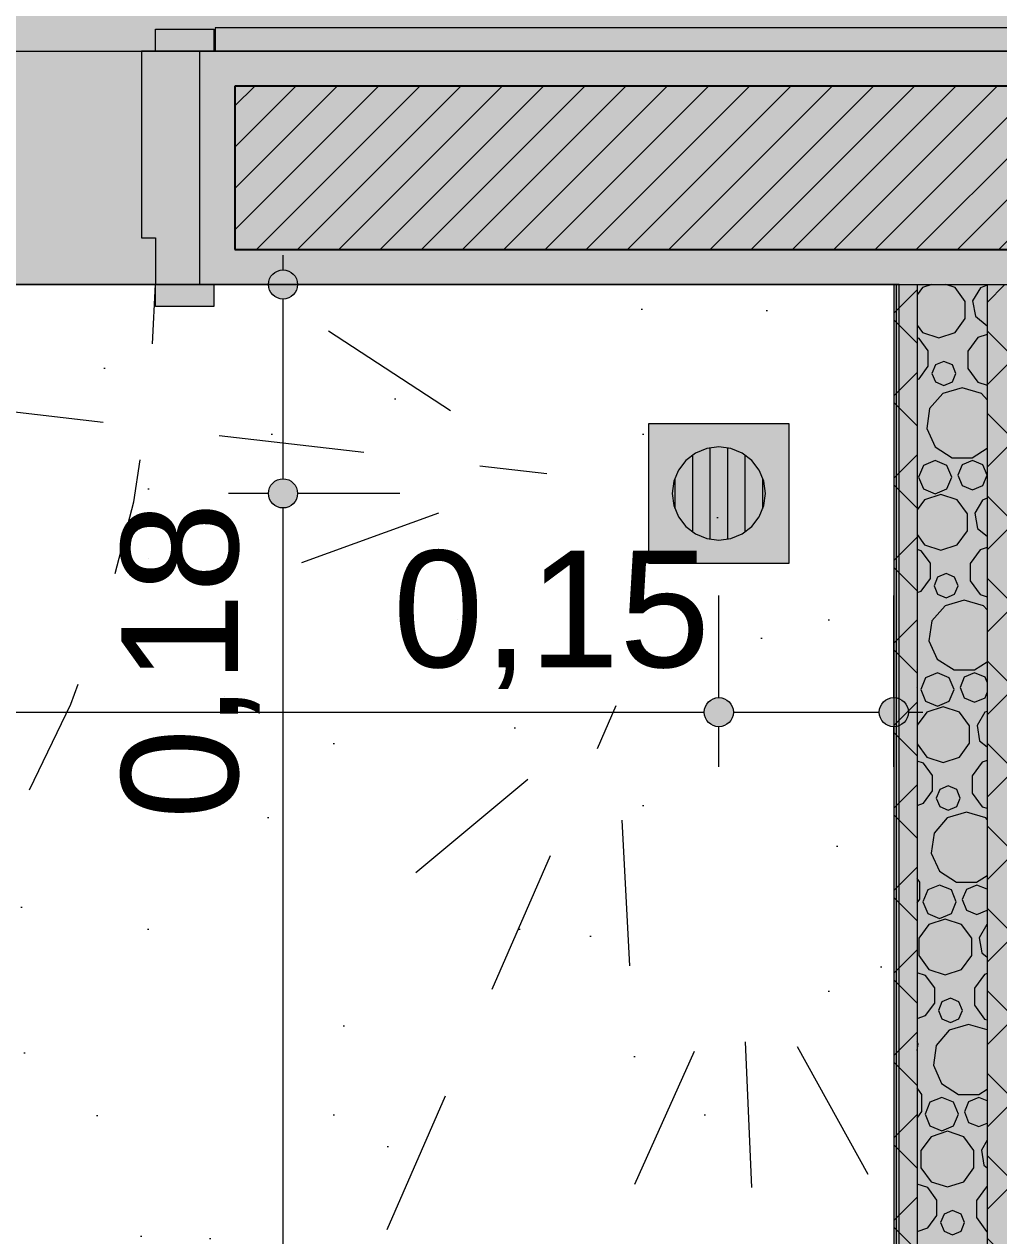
# Model space of a CAD drawing. Header units: metres. Extents: x -77 to -41.1, y -68 to -27.7.
# Drawn here: x -59.609 to -58.774, y -39.219 to -38.181 of the extents above; entities that cross this region are included whole.
import ezdxf
from ezdxf.enums import TextEntityAlignment as Align

# ---------------------------------------------------------------- set-up
doc = ezdxf.new("R2010")
doc.units = ezdxf.units.M
doc.header["$MEASUREMENT"] = 0
doc.linetypes.add('Dashed', pattern=[0.07, 0.045, -0.025])
doc.linetypes.add('HIDDEN2', pattern=[0.1875, 0.125, -0.0625])
for name, color, linetype in [('COTAS PISOS', 7, 'Continuous'), ('PAREDE CONSTRUIR', 7, 'Continuous'), ('Portas Archicad', 7, 'Continuous')]:
    doc.layers.add(name, color=color, linetype=linetype)
for name, color, linetype, lineweight, true_color in [('COTAS PISOS_Caneta_No__25', 7, 'Continuous', 13, 0x982312), ('LAJES.EST_Caneta_No__18', 7, 'Continuous', 0, 0xdfdfdf), ('LAJES.EST_Caneta_No__254', 7, 'Continuous', 0, 0xd1c9ad), ('PISO_Caneta_No__97', 7, 'Continuous', 5, 0x6b6b6b), ('Portas Archicad_Caneta_No__9', 7, 'Continuous', 5, 0x020202), ('Portas Archicad_Caneta_No__97', 7, 'Continuous', 5, 0x6b6b6b), ('RALO_Caneta_No__19', 7, 'Continuous', 0, 0xe9e9e9), ('ZONA_Caneta_No__56', 7, 'Continuous', 0, 0xffe495)]:
    doc.layers.add(name, color=color, linetype=linetype, lineweight=lineweight, true_color=true_color)
for name, color, linetype, lineweight in [('LAJES.EST_Caneta_No__96', 252, 'Continuous', 0), ('NOTAS PISOS_Caneta_No__98', 7, 'Continuous', 0), ('PAREDE CONSTRUIR_Caneta_No__241', 7, 'Continuous', 13), ('PAREDE CONSTRUIR_Caneta_No__3', 7, 'Continuous', 25), ('PAREDE CONSTRUIR_Caneta_No__83', 84, 'Continuous', 0), ('PAREDE CONSTRUIR_Caneta_No__96', 252, 'Continuous', 0), ('PISO - Rodapé_Caneta_No__11', 7, 'Continuous', 5), ('PISO_Caneta_No__241', 7, 'Continuous', 13), ('Portas Archicad_Caneta_No__241', 7, 'Continuous', 13), ('RALO_Caneta_No__96', 252, 'Continuous', 0)]:
    doc.layers.add(name, color=color, linetype=linetype, lineweight=lineweight)
doc.styles.add('GENERATED_STYLE_1', font='arial.ttf')
doc.dimstyles.new('GENERATED_STYLE__1', dxfattribs={"dimtxt": 0.1, "dimasz": 0.0475, "dimexe": 0.18, "dimexo": 0.1, "dimgap": 0, "dimtad": 1, "dimtih": 1, "dimtoh": 1, "dimzin": 0, "dimdsep": 46, "dimtxsty": 'GENERATED_STYLE_1', "dimblk": 'ARROWHEAD_11', "dimblk1": 'ARROWHEAD_11', "dimblk2": 'ARROWHEAD_11', "dimcen": 0.09, "dimclrd": 256, "dimclre": 256, "dimclrt": 256, "dimadec": 0, "dimazin": 0, "dimtfac": 1, "dimtdec": 4, "dimtmove": 0, "dimatfit": 3, "dimfxl": 0, "dimtolj": 1, "dimtzin": 0, "dimarcsym": 0})
doc.dimstyles.new('GENERATED_STYLE__2', dxfattribs={"dimtxt": 0.1, "dimasz": 0.0475, "dimexe": 0.18, "dimexo": 0.1, "dimgap": 0, "dimtad": 1, "dimzin": 0, "dimdsep": 46, "dimtxsty": 'GENERATED_STYLE_1', "dimblk": 'ARROWHEAD_11', "dimblk1": 'ARROWHEAD_11', "dimblk2": 'ARROWHEAD_11', "dimcen": 0.09, "dimclrd": 256, "dimclre": 256, "dimclrt": 256, "dimadec": 0, "dimazin": 0, "dimtfac": 1, "dimtdec": 4, "dimtmove": 0, "dimatfit": 3, "dimfxl": 0, "dimtolj": 1, "dimtzin": 0, "dimarcsym": 0})
pattern_1 = [(45, (0, 0.5), (-0.159099, 0.159099), [0, -0.15, 0, -0.225]), (110, (0.5, 0.5), (0.21143084, 0.07695453), [0, -0.11, 0, -0.19])]
pattern_2 = [(45, (0, 0), (-0.03535534, 0.03535534), []), (135, (0, 0), (0.03535534, 0.03535534), [])]
pattern_3 = [(45, (0, 0), (-0.0176776695, 0.0176776695), [])]

# ---------------------------------------------------------------- blocks, each defined once
blk = doc.blocks.new('*X54')
at = {"layer": 'PAREDE CONSTRUIR_Caneta_No__96', "color": 252, "linetype": 'Continuous', "lineweight": 0}
for p, q in [((-58.8392, -38.4063), (-58.8437, -38.4125)), ((-58.8312, -38.4037), (-58.8392, -38.4063)), ((-58.8112, -38.4063), (-58.8191, -38.4037)), ((-58.8025, -38.4182), (-58.8112, -38.4063)), ((-58.7895, -38.4065), (-58.7961, -38.4178)), ((-58.7837, -38.4044), (-58.7895, -38.4065)), ((-58.8025, -38.4329), (-58.8025, -38.4182)), ((-58.7961, -38.4178), (-58.7938, -38.4308)), ((-58.8437, -38.4387), (-58.8392, -38.4449)), ((-58.8112, -38.4449), (-58.8025, -38.4329)), ((-58.7938, -38.4308), (-58.7837, -38.4392)), ((-58.7837, -38.4392), (-58.7837, -38.4392)), ((-58.8419, -38.4501), (-58.8437, -38.4495)), ((-58.8342, -38.4607), (-58.8419, -38.4501)), ((-58.8392, -38.4449), (-58.8252, -38.4494)), ((-58.8252, -38.4494), (-58.8112, -38.4449)), ((-58.7916, -38.4492), (-58.8002, -38.461)), ((-58.7837, -38.4467), (-58.7916, -38.4492)), ((-58.8342, -38.4738), (-58.8342, -38.4607)), ((-58.8002, -38.461), (-58.8002, -38.4757)), ((-58.8207, -38.4696), (-58.828, -38.4727)), ((-58.8134, -38.4727), (-58.8207, -38.4696)), ((-58.8419, -38.4845), (-58.8342, -38.4738)), ((-58.828, -38.4727), (-58.8311, -38.48)), ((-58.8311, -38.48), (-58.828, -38.4873)), ((-58.8104, -38.48), (-58.8134, -38.4727)), ((-58.8134, -38.4873), (-58.8104, -38.48)), ((-58.8002, -38.4757), (-58.7916, -38.4875)), ((-58.8437, -38.4851), (-58.8419, -38.4845)), ((-58.828, -38.4873), (-58.8207, -38.4903)), ((-58.8051, -38.4922), (-58.8217, -38.4971)), ((-58.8207, -38.4903), (-58.8134, -38.4873)), ((-58.7886, -38.4971), (-58.8051, -38.4922)), ((-58.7916, -38.4875), (-58.7837, -38.49)), ((-58.8217, -38.4971), (-58.833, -38.5101)), ((-58.7837, -38.5027), (-58.7886, -38.4971)), ((-58.833, -38.5101), (-58.8354, -38.5272)), ((-58.8354, -38.5272), (-58.8282, -38.5428)), ((-58.8282, -38.5428), (-58.8137, -38.5522)), ((-58.7965, -38.5522), (-58.7837, -38.544)), ((-58.8282, -38.5546), (-58.8383, -38.5588)), ((-58.8181, -38.5588), (-58.8282, -38.5546)), ((-58.8137, -38.5522), (-58.7965, -38.5522)), ((-58.7963, -38.5546), (-58.8051, -38.5583)), ((-58.7874, -38.5583), (-58.7963, -38.5546)), ((-58.8383, -38.5588), (-58.8425, -38.5689)), ((-58.8139, -38.5689), (-58.8181, -38.5588)), ((-58.8051, -38.5583), (-58.8088, -38.5671)), ((-58.7837, -38.5671), (-58.7874, -38.5583)), ((-58.8425, -38.5689), (-58.8383, -38.579)), ((-58.8181, -38.579), (-58.8139, -38.5689)), ((-58.8088, -38.5671), (-58.8051, -38.576)), ((-58.7874, -38.576), (-58.7837, -38.5671)), ((-58.8383, -38.579), (-58.8282, -38.5832)), ((-58.8233, -38.5837), (-58.8374, -38.5883)), ((-58.8282, -38.5832), (-58.8181, -38.579)), ((-58.8093, -38.5883), (-58.8233, -38.5837)), ((-58.8051, -38.576), (-58.7963, -38.5797)), ((-58.7963, -38.5797), (-58.7874, -38.576)), ((-58.8374, -38.5883), (-58.8437, -38.597)), ((-58.8006, -38.6002), (-58.8093, -38.5883)), ((-58.7876, -38.5885), (-58.7942, -38.5998)), ((-58.7837, -38.587), (-58.7876, -38.5885)), ((-58.8006, -38.6149), (-58.8006, -38.6002)), ((-58.7942, -38.5998), (-58.7919, -38.6128)), ((-58.8093, -38.6269), (-58.8006, -38.6149)), ((-58.7919, -38.6128), (-58.7837, -38.6196)), ((-58.8437, -38.6181), (-58.8374, -38.6269)), ((-58.8374, -38.6269), (-58.8233, -38.6314)), ((-58.8233, -38.6314), (-58.8093, -38.6269)), ((-58.8401, -38.6321), (-58.8437, -38.6309)), ((-58.8323, -38.6427), (-58.8401, -38.6321)), ((-58.7897, -38.6312), (-58.7983, -38.643)), ((-58.7837, -38.6293), (-58.7897, -38.6312)), ((-58.8323, -38.6558), (-58.8323, -38.6427)), ((-58.7983, -38.643), (-58.7983, -38.6577)), ((-58.8401, -38.6665), (-58.8323, -38.6558)), ((-58.8262, -38.6547), (-58.8292, -38.662)), ((-58.8189, -38.6516), (-58.8262, -38.6547)), ((-58.8116, -38.6547), (-58.8189, -38.6516)), ((-58.8085, -38.662), (-58.8116, -38.6547)), ((-58.7983, -38.6577), (-58.7897, -38.6695)), ((-58.8437, -38.6677), (-58.8401, -38.6665)), ((-58.8292, -38.662), (-58.8262, -38.6693)), ((-58.8116, -38.6693), (-58.8085, -38.662)), ((-58.8198, -38.6791), (-58.8311, -38.6921)), ((-58.8262, -38.6693), (-58.8189, -38.6723)), ((-58.8033, -38.6742), (-58.8198, -38.6791)), ((-58.8189, -38.6723), (-58.8116, -38.6693)), ((-58.7867, -38.6791), (-58.8033, -38.6742)), ((-58.7897, -38.6695), (-58.7837, -38.6714)), ((-58.7837, -38.6825), (-58.7867, -38.6791)), ((-58.8311, -38.6921), (-58.8336, -38.7092)), ((-58.8336, -38.7092), (-58.8264, -38.7248)), ((-58.8264, -38.7248), (-58.8119, -38.7342)), ((-58.7946, -38.7342), (-58.7837, -38.7271)), ((-58.8433, -38.734), (-58.8437, -38.7335)), ((-58.8433, -38.7487), (-58.8433, -38.734)), ((-58.8364, -38.7408), (-58.8406, -38.7509)), ((-58.8263, -38.7366), (-58.8364, -38.7408)), ((-58.8162, -38.7408), (-58.8263, -38.7366)), ((-58.812, -38.7509), (-58.8162, -38.7408)), ((-58.8119, -38.7342), (-58.7946, -38.7342)), ((-58.8033, -38.7403), (-58.8069, -38.7491)), ((-58.7944, -38.7366), (-58.8033, -38.7403)), ((-58.7855, -38.7403), (-58.7944, -38.7366)), ((-58.7837, -38.7447), (-58.7855, -38.7403)), ((-58.8437, -38.7492), (-58.8433, -38.7487)), ((-58.8406, -38.7509), (-58.8364, -38.761)), ((-58.8162, -38.761), (-58.812, -38.7509)), ((-58.8069, -38.7491), (-58.8033, -38.758)), ((-58.8364, -38.761), (-58.8263, -38.7652)), ((-58.8263, -38.7652), (-58.8162, -38.761)), ((-58.8033, -38.758), (-58.7944, -38.7617)), ((-58.7944, -38.7617), (-58.7855, -38.758)), ((-58.7855, -38.758), (-58.7837, -38.7536)), ((-58.8355, -38.7703), (-58.8437, -38.7816)), ((-58.8215, -38.7657), (-58.8355, -38.7703)), ((-58.8075, -38.7703), (-58.8215, -38.7657)), ((-58.7988, -38.7822), (-58.8075, -38.7703)), ((-58.7858, -38.7705), (-58.7923, -38.7818)), ((-58.7837, -38.7697), (-58.7858, -38.7705)), ((-58.7988, -38.7969), (-58.7988, -38.7822)), ((-58.7923, -38.7818), (-58.7901, -38.7948)), ((-58.8437, -38.7976), (-58.8355, -38.8089)), ((-58.8075, -38.8089), (-58.7988, -38.7969)), ((-58.7901, -38.7948), (-58.7837, -38.8001)), ((-58.8382, -38.814), (-58.8437, -38.8123)), ((-58.8305, -38.8247), (-58.8382, -38.814)), ((-58.8355, -38.8089), (-58.8215, -38.8134)), ((-58.8215, -38.8134), (-58.8075, -38.8089)), ((-58.7879, -38.8132), (-58.7965, -38.825)), ((-58.7837, -38.8119), (-58.7879, -38.8132)), ((-58.8305, -38.8378), (-58.8305, -38.8247)), ((-58.817, -38.8336), (-58.8243, -38.8367)), ((-58.8097, -38.8367), (-58.817, -38.8336)), ((-58.7965, -38.825), (-58.7965, -38.8397)), ((-58.8382, -38.8485), (-58.8305, -38.8378)), ((-58.8243, -38.8367), (-58.8274, -38.844)), ((-58.8274, -38.844), (-58.8243, -38.8513)), ((-58.8067, -38.844), (-58.8097, -38.8367)), ((-58.8097, -38.8513), (-58.8067, -38.844)), ((-58.7965, -38.8397), (-58.7879, -38.8515)), ((-58.8437, -38.8503), (-58.8382, -38.8485)), ((-58.8243, -38.8513), (-58.817, -38.8543)), ((-58.817, -38.8543), (-58.8097, -38.8513)), ((-58.7879, -38.8515), (-58.7837, -38.8528)), ((-58.818, -38.861), (-58.8292, -38.8741)), ((-58.8014, -38.8562), (-58.818, -38.861)), ((-58.7849, -38.861), (-58.8014, -38.8562)), ((-58.7837, -38.8624), (-58.7849, -38.861)), ((-58.8292, -38.8741), (-58.8317, -38.8912)), ((-58.8317, -38.8912), (-58.8245, -38.9068)), ((-58.8245, -38.9068), (-58.81, -38.9162)), ((-58.8415, -38.916), (-58.8437, -38.913)), ((-58.8415, -38.9307), (-58.8415, -38.916)), ((-58.81, -38.9162), (-58.7928, -38.9162)), ((-58.7928, -38.9162), (-58.7837, -38.9103)), ((-58.8346, -38.9228), (-58.8388, -38.9329)), ((-58.8245, -38.9186), (-58.8346, -38.9228)), ((-58.8143, -38.9228), (-58.8245, -38.9186)), ((-58.8102, -38.9329), (-58.8143, -38.9228)), ((-58.8014, -38.9223), (-58.8051, -38.9311)), ((-58.7925, -38.9186), (-58.8014, -38.9223)), ((-58.7837, -38.9222), (-58.7925, -38.9186)), ((-58.8437, -38.9337), (-58.8415, -38.9307)), ((-58.8388, -38.9329), (-58.8346, -38.943)), ((-58.8143, -38.943), (-58.8102, -38.9329)), ((-58.8051, -38.9311), (-58.8014, -38.94)), ((-58.8346, -38.943), (-58.8245, -38.9472)), ((-58.8196, -38.9477), (-58.8336, -38.9523)), ((-58.8245, -38.9472), (-58.8143, -38.943)), ((-58.8056, -38.9523), (-58.8196, -38.9477)), ((-58.8014, -38.94), (-58.7925, -38.9437)), ((-58.7925, -38.9437), (-58.7837, -38.94)), ((-58.8336, -38.9523), (-58.8423, -38.9642)), ((-58.7969, -38.9642), (-58.8056, -38.9523)), ((-58.7839, -38.9525), (-58.7905, -38.9638)), ((-58.7837, -38.9524), (-58.7839, -38.9525)), ((-58.8423, -38.9642), (-58.8423, -38.9789)), ((-58.7969, -38.9789), (-58.7969, -38.9642)), ((-58.7905, -38.9638), (-58.7882, -38.9767)), ((-58.8423, -38.9789), (-58.8336, -38.9909)), ((-58.8056, -38.9909), (-58.7969, -38.9789)), ((-58.7882, -38.9767), (-58.7837, -38.9805)), ((-58.8336, -38.9909), (-58.8196, -38.9954)), ((-58.8196, -38.9954), (-58.8056, -38.9909)), ((-58.8364, -38.996), (-58.8437, -38.9937)), ((-58.8286, -39.0067), (-58.8364, -38.996)), ((-58.786, -38.9952), (-58.7946, -39.007)), ((-58.7837, -38.9945), (-58.786, -38.9952)), ((-58.8286, -39.0198), (-58.8286, -39.0067)), ((-58.7946, -39.007), (-58.7946, -39.0216)), ((-58.8364, -39.0305), (-58.8286, -39.0198)), ((-58.8225, -39.0187), (-58.8255, -39.026)), ((-58.8152, -39.0156), (-58.8225, -39.0187)), ((-58.8079, -39.0187), (-58.8152, -39.0156)), ((-58.8048, -39.026), (-58.8079, -39.0187)), ((-58.7946, -39.0216), (-58.786, -39.0335)), ((-58.8437, -39.0329), (-58.8364, -39.0305)), ((-58.8255, -39.026), (-58.8225, -39.0333)), ((-58.8079, -39.0333), (-58.8048, -39.026)), ((-58.8225, -39.0333), (-58.8152, -39.0363)), ((-58.7996, -39.0382), (-58.8161, -39.043)), ((-58.8152, -39.0363), (-58.8079, -39.0333)), ((-58.7837, -39.0428), (-58.7996, -39.0382)), ((-58.786, -39.0335), (-58.7837, -39.0342)), ((-58.8427, -39.0548), (-58.8437, -39.0531)), ((-58.8161, -39.043), (-58.8274, -39.0561)), ((-58.8437, -39.0604), (-58.8427, -39.0548)), ((-58.8274, -39.0561), (-58.8298, -39.0731)), ((-58.8298, -39.0731), (-58.8227, -39.0888)), ((-58.8396, -39.098), (-58.8437, -39.0924)), ((-58.8227, -39.0888), (-58.8082, -39.0982)), ((-58.7909, -39.0982), (-58.7837, -39.0935)), ((-58.8396, -39.1126), (-58.8396, -39.098)), ((-58.8327, -39.1048), (-58.8369, -39.1149)), ((-58.8226, -39.1006), (-58.8327, -39.1048)), ((-58.8125, -39.1048), (-58.8226, -39.1006)), ((-58.8083, -39.1149), (-58.8125, -39.1048)), ((-58.8082, -39.0982), (-58.7909, -39.0982)), ((-58.7996, -39.1043), (-58.8032, -39.1131)), ((-58.7907, -39.1006), (-58.7996, -39.1043)), ((-58.7837, -39.1035), (-58.7907, -39.1006)), ((-58.8437, -39.1183), (-58.8396, -39.1126)), ((-58.8369, -39.1149), (-58.8327, -39.125)), ((-58.8125, -39.125), (-58.8083, -39.1149)), ((-58.8032, -39.1131), (-58.7996, -39.122)), ((-58.8327, -39.125), (-58.8226, -39.1292)), ((-58.8226, -39.1292), (-58.8125, -39.125)), ((-58.7996, -39.122), (-58.7907, -39.1257)), ((-58.7907, -39.1257), (-58.7837, -39.1228)), ((-58.8318, -39.1343), (-58.8405, -39.1462)), ((-58.8178, -39.1297), (-58.8318, -39.1343)), ((-58.8038, -39.1343), (-58.8178, -39.1297)), ((-58.7951, -39.1462), (-58.8038, -39.1343)), ((-58.8405, -39.1462), (-58.8405, -39.1609)), ((-58.7951, -39.1609), (-58.7951, -39.1462)), ((-58.7837, -39.1373), (-58.7886, -39.1458)), ((-58.7886, -39.1458), (-58.7864, -39.1587)), ((-58.8405, -39.1609), (-58.8318, -39.1729)), ((-58.8038, -39.1729), (-58.7951, -39.1609)), ((-58.7864, -39.1587), (-58.7837, -39.161)), ((-58.8345, -39.178), (-58.8437, -39.175)), ((-58.8318, -39.1729), (-58.8178, -39.1774)), ((-58.8178, -39.1774), (-58.8038, -39.1729)), ((-58.7842, -39.1772), (-58.7928, -39.189)), ((-58.7837, -39.1771), (-58.7842, -39.1772)), ((-58.8268, -39.1887), (-58.8345, -39.178)), ((-58.8268, -39.2018), (-58.8268, -39.1887)), ((-58.8133, -39.1976), (-58.8206, -39.2007)), ((-58.806, -39.2007), (-58.8133, -39.1976)), ((-58.7928, -39.189), (-58.7928, -39.2036)), ((-58.8345, -39.2125), (-58.8268, -39.2018)), ((-58.8206, -39.2007), (-58.8237, -39.208)), ((-58.8237, -39.208), (-58.8206, -39.2153)), ((-58.803, -39.208), (-58.806, -39.2007)), ((-58.806, -39.2153), (-58.803, -39.208)), ((-58.7928, -39.2036), (-58.7842, -39.2155)), ((-58.8437, -39.2155), (-58.8345, -39.2125)), ((-58.8206, -39.2153), (-58.8133, -39.2183)), ((-58.8133, -39.2183), (-58.806, -39.2153)), ((-58.7842, -39.2155), (-58.7837, -39.2156))]:
    blk.add_line(p, q, dxfattribs=at)
blk = doc.blocks.new('Door 26_3')
at = {"layer": 'Portas Archicad', "linetype": 'Continuous', "lineweight": 0, "true_color": 0xffffff}
for points in [[(-0.462, 0), (-0.462, 0.019), (-0.512, 0.019), (-0.512, 0)], [(-0.45, -0.2), (-0.45, -0.04), (-0.462, -0.04), (-0.462, 0), (-0.5, 0), (-0.5, -0.2)], [(-0.462, -0.219), (-0.462, -0.2), (-0.512, -0.2), (-0.512, -0.219)]]:
    blk.add_hatch(color=7, dxfattribs=at).paths.add_polyline_path(points)
at = {"layer": 'Portas Archicad_Caneta_No__241', "color": 7, "linetype": 'Continuous', "lineweight": 13}
for p, q in [((-0.512, 0), (-0.5, 0)), ((-0.512, 0), (-0.5, 0)), ((-0.5, 0), (-0.5, -0.03)), ((-0.5, 0), (-0.5, -0.03)), ((-0.5, -0.03), (-0.5, -0.17)), ((-0.5, -0.03), (-0.5, -0.17)), ((-0.5, -0.03), (-0.5, -0.17)), ((-0.5, -0.03), (-0.5, -0.17)), ((-0.5, -0.17), (-0.5, -0.2)), ((-0.5, -0.17), (-0.5, -0.2)), ((-0.5, -0.17), (-0.5, -0.2)), ((-0.5, -0.17), (-0.5, -0.2)), ((-0.512, -0.2), (-0.5, -0.2)), ((-0.512, -0.2), (-0.5, -0.2))]:
    blk.add_line(p, q, dxfattribs=at)
at = {"layer": 'Portas Archicad_Caneta_No__9', "color": 18, "linetype": 'Continuous', "lineweight": 5, "true_color": 0x020202}
for p, q in [((-0.512, 0), (-0.512, 0.019)), ((-0.512, 0.019), (-0.462, 0.019)), ((-0.462, 0.019), (-0.462, 0)), ((-0.462, 0), (-0.512, 0)), ((-0.462, 0), (-0.5, 0)), ((-0.5, 0), (-0.5, -0.2)), ((-0.462, -0.04), (-0.462, 0)), ((-0.45, -0.04), (-0.462, -0.04)), ((-0.45, -0.2), (-0.45, -0.04)), ((-0.512, -0.219), (-0.512, -0.2)), ((-0.512, -0.2), (-0.462, -0.2)), ((-0.5, -0.2), (-0.45, -0.2)), ((-0.462, -0.2), (-0.462, -0.219)), ((-0.462, -0.219), (-0.512, -0.219))]:
    blk.add_line(p, q, dxfattribs=at)
at = {"layer": 'Portas Archicad_Caneta_No__97', "color": 251, "linetype": 'Dashed', "lineweight": 5, "true_color": 0x6b6b6b}
blk.add_arc((0.462, 0), 0.924, 90, 180, dxfattribs=at)
blk = doc.blocks.new('Símbolo Inclinação 20_7')
at = {"layer": 'NOTAS PISOS_Caneta_No__98', "color": 7, "linetype": 'HIDDEN2', "lineweight": 0}
for p in [(3.4404, 0.1), (0, 0), (3.4404, -0.1)]:
    blk.add_line(p, (3.6404, 0), dxfattribs=at)
at = {"layer": 'NOTAS PISOS_Caneta_No__98', "color": 7, "linetype": 'HIDDEN2', "lineweight": 0, "style": 'GENERATED_STYLE_1'}
blk.add_attdef('txt', text='', height=0.075, rotation=180, dxfattribs=at).set_placement((2.6978, 0.0306), align=Align.BOTTOM_LEFT)
blk = doc.blocks.new('Símbolo Inclinação 20_8')
at = {"layer": 'NOTAS PISOS_Caneta_No__98', "color": 7, "linetype": 'HIDDEN2', "lineweight": 0}
for p in [(2.932, 0.1), (0, 0), (2.932, -0.1)]:
    blk.add_line(p, (3.132, 0), dxfattribs=at)
at = {"layer": 'NOTAS PISOS_Caneta_No__98', "color": 7, "linetype": 'HIDDEN2', "lineweight": 0, "style": 'GENERATED_STYLE_1'}
blk.add_attdef('txt', text='', height=0.075, dxfattribs=at).set_placement((2.3149, -0.0872), align=Align.BOTTOM_LEFT)
blk = doc.blocks.new('Símbolo Inclinação 20_9')
at = {"layer": 'NOTAS PISOS_Caneta_No__98', "color": 7, "linetype": 'HIDDEN2', "lineweight": 0}
for p in [(1.2079, 0.1), (0, 0), (1.2079, -0.1)]:
    blk.add_line(p, (1.4079, 0), dxfattribs=at)
at = {"layer": 'NOTAS PISOS_Caneta_No__98', "color": 7, "linetype": 'HIDDEN2', "lineweight": 0, "style": 'GENERATED_STYLE_1'}
blk.add_attdef('txt', text='', height=0.075, rotation=180, dxfattribs=at).set_placement((0.8578, 0.1536), align=Align.BOTTOM_LEFT)
blk = doc.blocks.new('*D192')
at = {"layer": 'COTAS PISOS_Caneta_No__25', "linetype": 'Continuous', "lineweight": 13, "true_color": 0x982312}
for points in [[(-60.5721, -38.7704), (-60.5711, -38.7752), (-60.5684, -38.7792), (-60.5643, -38.7819), (-60.5596, -38.7829), (-60.5548, -38.7819), (-60.5507, -38.7792), (-60.548, -38.7752), (-60.5471, -38.7704), (-60.548, -38.7656), (-60.5507, -38.7615), (-60.5548, -38.7588), (-60.5596, -38.7579), (-60.5643, -38.7588), (-60.5684, -38.7615), (-60.5711, -38.7656)], [(-59.0262, -38.7704), (-59.0253, -38.7752), (-59.0226, -38.7792), (-59.0185, -38.7819), (-59.0137, -38.7829), (-59.0089, -38.7819), (-59.0049, -38.7792), (-59.0022, -38.7752), (-59.0012, -38.7704), (-59.0022, -38.7656), (-59.0049, -38.7615), (-59.0089, -38.7588), (-59.0137, -38.7579), (-59.0185, -38.7588), (-59.0226, -38.7615), (-59.0253, -38.7656)]]:
    blk.add_hatch(color=24, dxfattribs=at).paths.add_polyline_path(points)
at = {"layer": 'COTAS PISOS_Caneta_No__25', "color": 24, "linetype": 'Continuous', "lineweight": 13, "true_color": 0x982312}
for p, q in [((-60.5596, -38.7579), (-60.5596, -38.6704)), ((-59.0137, -38.7579), (-59.0137, -38.6704)), ((-60.5846, -38.7704), (-60.5721, -38.7704)), ((-60.5471, -38.7704), (-59.0262, -38.7704)), ((-60.5596, -38.8172), (-60.5596, -38.7829)), ((-59.0137, -38.8172), (-59.0137, -38.7829))]:
    blk.add_line(p, q, dxfattribs=at)
for centre in [(-60.5596, -38.7704), (-59.0137, -38.7704)]:
    blk.add_circle(centre, 0.0125, dxfattribs=at)
at = {"layer": 'COTAS PISOS_Caneta_No__25', "color": 24, "lineweight": 13, "true_color": 0x982312, "char_height": 0.1, "attachment_point": 7, "style": 'GENERATED_STYLE_1'}
for s, insert in [('\\A1;{\\pql;\\fArial|b0|i0|c0|p0;\\W1.000000;1,55}', (-60.0536, -38.7504)), ('\\A1;{\\pql;\\fArial|b0|i0|c0|p0;\\W1.000000;0,15}', (-59.2931, -38.7504))]:
    blk.add_mtext(s, dxfattribs=dict(at, insert=insert))
blk = doc.blocks.new('ARROWHEAD_11')
at = {"color": 0, "linetype": 'Continuous', "lineweight": 0}
blk.add_line((0, 0), (-1, 0), dxfattribs=at)
at = {"color": 0, "linetype": 'Continuous', "lineweight": 0, "const_width": 0.25, "flags": 128}
blk.add_lwpolyline([(-0.125, 0, 1), (0.125, 0, 1)], format="xyb", close=True, dxfattribs=at)
blk = doc.blocks.new('*D193')
at = {"layer": 'COTAS PISOS_Caneta_No__25', "linetype": 'Continuous', "lineweight": 13, "true_color": 0x982312}
for points in [[(-59.0262, -38.7704), (-59.0253, -38.7752), (-59.0226, -38.7792), (-59.0185, -38.7819), (-59.0137, -38.7829), (-59.0089, -38.7819), (-59.0049, -38.7792), (-59.0022, -38.7752), (-59.0012, -38.7704), (-59.0022, -38.7656), (-59.0049, -38.7615), (-59.0089, -38.7588), (-59.0137, -38.7579), (-59.0185, -38.7588), (-59.0226, -38.7615), (-59.0253, -38.7656)], [(-58.8762, -38.7704), (-58.8753, -38.7752), (-58.8726, -38.7792), (-58.8685, -38.7819), (-58.8637, -38.7829), (-58.8589, -38.7819), (-58.8549, -38.7792), (-58.8522, -38.7752), (-58.8512, -38.7704), (-58.8522, -38.7656), (-58.8549, -38.7615), (-58.8589, -38.7588), (-58.8637, -38.7579), (-58.8685, -38.7588), (-58.8726, -38.7615), (-58.8753, -38.7656)]]:
    blk.add_hatch(color=24, dxfattribs=at).paths.add_polyline_path(points)
at = {"layer": 'COTAS PISOS_Caneta_No__25', "color": 24, "linetype": 'Continuous', "lineweight": 13, "true_color": 0x982312}
for p, q in [((-59.0137, -38.7579), (-59.0137, -38.6704)), ((-58.8637, -38.7579), (-58.8637, -38.6704)), ((-59.0012, -38.7704), (-58.8762, -38.7704)), ((-58.8512, -38.7704), (-58.8387, -38.7704)), ((-59.0137, -38.8172), (-59.0137, -38.7829)), ((-58.8637, -38.8172), (-58.8637, -38.7829))]:
    blk.add_line(p, q, dxfattribs=at)
for centre in [(-59.0137, -38.7704), (-58.8637, -38.7704)]:
    blk.add_circle(centre, 0.0125, dxfattribs=at)
blk = doc.blocks.new('*D194')
at = {"layer": 'COTAS PISOS_Caneta_No__25', "linetype": 'Continuous', "lineweight": 13, "true_color": 0x982312}
for points in [[(-59.3998, -38.5828), (-59.3988, -38.5875), (-59.3961, -38.5916), (-59.392, -38.5943), (-59.3873, -38.5953), (-59.3825, -38.5943), (-59.3784, -38.5916), (-59.3757, -38.5875), (-59.3748, -38.5828), (-59.3757, -38.578), (-59.3784, -38.5739), (-59.3825, -38.5712), (-59.3873, -38.5703), (-59.392, -38.5712), (-59.3961, -38.5739), (-59.3988, -38.578)], [(-59.3998, -42.1002), (-59.3988, -42.105), (-59.3961, -42.109), (-59.392, -42.1117), (-59.3873, -42.1127), (-59.3825, -42.1117), (-59.3784, -42.109), (-59.3757, -42.105), (-59.3748, -42.1002), (-59.3757, -42.0954), (-59.3784, -42.0913), (-59.3825, -42.0886), (-59.3873, -42.0877), (-59.392, -42.0886), (-59.3961, -42.0913), (-59.3988, -42.0954)]]:
    blk.add_hatch(color=24, dxfattribs=at).paths.add_polyline_path(points)
at = {"layer": 'COTAS PISOS_Caneta_No__25', "color": 24, "linetype": 'Continuous', "lineweight": 13, "true_color": 0x982312}
for p, q in [((-59.3998, -38.5828), (-59.4341, -38.5828)), ((-59.2873, -38.5828), (-59.3748, -38.5828)), ((-59.3873, -42.0877), (-59.3873, -38.5953)), ((-59.3998, -42.1002), (-59.4341, -42.1002)), ((-59.2873, -42.1002), (-59.3748, -42.1002)), ((-59.3873, -42.1252), (-59.3873, -42.1127))]:
    blk.add_line(p, q, dxfattribs=at)
for centre in [(-59.3873, -38.5828), (-59.3873, -42.1002)]:
    blk.add_circle(centre, 0.0125, dxfattribs=at)
at = {"layer": 'COTAS PISOS_Caneta_No__25', "color": 24, "lineweight": 13, "true_color": 0x982312, "char_height": 0.1, "attachment_point": 7, "rotation": 90, "style": 'GENERATED_STYLE_1'}
for s, insert in [('\\A1;{\\pql;\\fArial|b0|i0|c0|p0;\\W1.000000;0,18}', (-59.4073, -38.8622)), ('\\A1;{\\pql;\\fArial|b0|i0|c0|p0;\\W1.000000;3,52}', (-59.4073, -40.6084))]:
    blk.add_mtext(s, dxfattribs=dict(at, insert=insert))
blk = doc.blocks.new('*D195')
at = {"layer": 'COTAS PISOS_Caneta_No__25', "linetype": 'Continuous', "lineweight": 13, "true_color": 0x982312}
for points in [[(-59.3998, -38.4037), (-59.3988, -38.4085), (-59.3961, -38.4125), (-59.392, -38.4152), (-59.3873, -38.4162), (-59.3825, -38.4152), (-59.3784, -38.4125), (-59.3757, -38.4085), (-59.3748, -38.4037), (-59.3757, -38.3989), (-59.3784, -38.3949), (-59.3825, -38.3921), (-59.3873, -38.3912), (-59.392, -38.3921), (-59.3961, -38.3949), (-59.3988, -38.3989)], [(-59.3998, -38.5828), (-59.3988, -38.5875), (-59.3961, -38.5916), (-59.392, -38.5943), (-59.3873, -38.5953), (-59.3825, -38.5943), (-59.3784, -38.5916), (-59.3757, -38.5875), (-59.3748, -38.5828), (-59.3757, -38.578), (-59.3784, -38.5739), (-59.3825, -38.5712), (-59.3873, -38.5703), (-59.392, -38.5712), (-59.3961, -38.5739), (-59.3988, -38.578)]]:
    blk.add_hatch(color=24, dxfattribs=at).paths.add_polyline_path(points)
at = {"layer": 'COTAS PISOS_Caneta_No__25', "color": 24, "linetype": 'Continuous', "lineweight": 13, "true_color": 0x982312}
for p, q in [((-59.3873, -38.3912), (-59.3873, -38.3787)), ((-59.3998, -38.4037), (-59.4341, -38.4037)), ((-59.2873, -38.4037), (-59.3748, -38.4037)), ((-59.3873, -38.5703), (-59.3873, -38.4162)), ((-59.3998, -38.5828), (-59.4341, -38.5828)), ((-59.2873, -38.5828), (-59.3748, -38.5828))]:
    blk.add_line(p, q, dxfattribs=at)
for centre in [(-59.3873, -38.4037), (-59.3873, -38.5828)]:
    blk.add_circle(centre, 0.0125, dxfattribs=at)
blk = doc.blocks.new('Rectangular Floor Drain 26')
at = {"layer": 'RALO_Caneta_No__19', "linetype": 'Continuous', "lineweight": 0, "true_color": 0xe9e9e9}
h = blk.add_hatch(color=254, dxfattribs=at)
h.paths.add_polyline_path([(-0.06, 0.06), (-0.06, -0.06), (0.06, -0.06), (0.06, 0.06)])
h.paths.add_polyline_path([(0.04, 0), (0.0386, -0.0104), (0.0346, -0.02), (0.0283, -0.0283), (0.02, -0.0346), (0.0104, -0.0386), (0, -0.04), (-0.0104, -0.0386), (-0.02, -0.0346), (-0.0283, -0.0283), (-0.0346, -0.02), (-0.0386, -0.0104), (-0.04, 0), (-0.0386, 0.0104), (-0.0346, 0.02), (-0.0283, 0.0283), (-0.02, 0.0346), (-0.0104, 0.0386), (0, 0.04), (0.0104, 0.0386), (0.02, 0.0346), (0.0283, 0.0283), (0.0346, 0.02), (0.0386, 0.0104)], flags=0)
for points in [[(-0.0283, 0.0283), (-0.0327, 0.0225), (0.0327, 0.0225), (0.0283, 0.0283), (0.02, 0.0346), (0.0131, 0.0375), (-0.0131, 0.0375), (-0.02, 0.0346)], [(-0.0131, 0.0375), (0.0131, 0.0375), (0.0104, 0.0386), (0, 0.04), (-0.0104, 0.0386)], [(-0.0386, 0.0104), (-0.039, 0.0075), (0.039, 0.0075), (0.0386, 0.0104), (0.0346, 0.02), (0.0327, 0.0225), (-0.0327, 0.0225), (-0.0346, 0.02)], [(-0.039, 0.0075), (-0.04, 0), (-0.039, -0.0075), (0.039, -0.0075), (0.04, 0), (0.039, 0.0075)], [(-0.039, -0.0075), (-0.0386, -0.0104), (-0.0346, -0.02), (-0.0327, -0.0225), (0.0327, -0.0225), (0.0346, -0.02), (0.0386, -0.0104), (0.039, -0.0075)], [(-0.0327, -0.0225), (-0.0283, -0.0283), (-0.02, -0.0346), (-0.0131, -0.0375), (0.0131, -0.0375), (0.02, -0.0346), (0.0283, -0.0283), (0.0327, -0.0225)], [(0.0131, -0.0375), (-0.0131, -0.0375), (-0.0104, -0.0386), (0, -0.04), (0.0104, -0.0386)]]:
    blk.add_hatch(color=254, dxfattribs=at).paths.add_polyline_path(points)
at = {"layer": 'RALO_Caneta_No__96', "color": 252, "linetype": 'Continuous', "lineweight": 0}
for p, q in [((-0.06, 0.06), (-0.06, -0.06)), ((0.06, 0.06), (-0.06, 0.06)), ((0.06, -0.06), (0.06, 0.06)), ((-0.0283, 0.0283), (-0.02, 0.0346)), ((-0.02, 0.0346), (-0.0104, 0.0386)), ((0.0131, 0.0375), (-0.0131, 0.0375)), ((-0.0104, 0.0386), (0, 0.04)), ((0, 0.04), (0.0104, 0.0386)), ((0.0104, 0.0386), (0.02, 0.0346)), ((0.02, 0.0346), (0.0283, 0.0283)), ((-0.0346, 0.02), (-0.0283, 0.0283)), ((-0.0327, 0.0225), (0.0327, 0.0225)), ((0.0283, 0.0283), (0.0346, 0.02)), ((-0.0386, 0.0104), (-0.0346, 0.02)), ((0.0346, 0.02), (0.0386, 0.0104)), ((-0.04, 0), (-0.0386, 0.0104)), ((-0.0386, -0.0104), (-0.04, 0)), ((0.039, 0.0075), (-0.039, 0.0075)), ((0.0386, 0.0104), (0.04, 0)), ((0.04, 0), (0.0386, -0.0104)), ((-0.039, -0.0075), (0.039, -0.0075)), ((-0.0346, -0.02), (-0.0386, -0.0104)), ((0.0386, -0.0104), (0.0346, -0.02)), ((-0.0283, -0.0283), (-0.0346, -0.02)), ((0.0346, -0.02), (0.0283, -0.0283)), ((0.0327, -0.0225), (-0.0327, -0.0225)), ((-0.02, -0.0346), (-0.0283, -0.0283)), ((0.0283, -0.0283), (0.02, -0.0346)), ((-0.0104, -0.0386), (-0.02, -0.0346)), ((-0.0131, -0.0375), (0.0131, -0.0375)), ((0, -0.04), (-0.0104, -0.0386)), ((0.0104, -0.0386), (0, -0.04)), ((0.02, -0.0346), (0.0104, -0.0386)), ((-0.06, -0.06), (0.06, -0.06))]:
    blk.add_line(p, q, dxfattribs=at)

msp = doc.modelspace()

# ---------------------------------------------------------------- hatches: boundary and pattern name
at = {"layer": 'LAJES.EST_Caneta_No__18', "linetype": 'Continuous', "lineweight": 0, "true_color": 0xdfdfdf}
h = msp.add_hatch(dxfattribs=at)
h.set_pattern_fill('Piso_Externo__0003', color=254, style=0, pattern_type=2)
h.set_pattern_definition([(45, (0, 0.6), (-0.1909188, 0.1909188), [0, -0.18, 0, -0.27]), (110, (0.6, 0.6), (0.253717, 0.09234544), [0, -0.132, 0, -0.228])])
h.paths.add_polyline_path([(-76.514, -65.1016), (-73.814, -65.1016, -0.414214), (-75.814, -67.1016), (-66.814, -67.1016, -0.414214), (-68.814, -65.1016), (-68.814, -62.301), (-68.814, -45.4002, -0.414214), (-66.514, -43.1002), (-65.914, -43.1002), (-65.914, -42.3002), (-66.514, -42.3002), (-66.514, -38.2041), (-65.114, -38.2041), (-65.114, -36.7038), (-66.514, -36.7038), (-66.514, -32.5997), (-65.114, -32.5997), (-56.714, -32.5997), (-53.814, -32.5997), (-44.014, -32.5997), (-44.014, -42.3002), (-53.814, -42.3002), (-53.814, -47.1002), (-44.014, -47.1002), (-44.014, -50.8516), (-45.6136, -50.8516), (-45.6136, -52.3506), (-44.014, -52.3506), (-44.014, -60.3006), (-48.9163, -60.3006), (-48.9163, -61.1006), (-44.3609, -61.1006), (-44.3609, -67.1016), (-44.014, -67.1016), (-41.514, -67.1016), (-41.514, -28.1016), (-41.714, -28.1016), (-41.714, -60.3006), (-43.014, -60.3006), (-43.014, -30.0016), (-66.514, -30.0016), (-66.514, -28.1016), (-76.514, -28.1016)])
h.paths.add_polyline_path([(-73.814, -45.1016), (-76.314, -45.1016), (-76.314, -43.0892), (-75.7984, -43.0908, -0.414214), (-73.8139, -45.0876)], flags=0)
h.paths.add_polyline_path([(-73.814, -45.5846, -0.009328), (-73.814, -45.6604)], flags=0)
h.paths.add_polyline_path([(-52.814, -46.3002), (-52.814, -43.1002), (-44.014, -43.1002), (-44.014, -46.3002)], flags=0)
h.paths.add_polyline_path([(-67.714, -34.1), (-76.314, -34.1), (-76.314, -32.5997), (-67.714, -32.5997)], flags=0)
at = {"layer": 'LAJES.EST_Caneta_No__254', "linetype": 'Continuous', "lineweight": 0, "true_color": 0xd1c9ad}
h = msp.add_hatch(dxfattribs=at)
h.set_pattern_fill('Haie_OD_0003', color=9, style=0, pattern_type=2)
h.set_pattern_definition(pattern_1)
h.paths.add_polyline_path([(-65.114, -47.1002), (-66.514, -47.1002), (-66.514, -60.3006), (-56.514, -60.3006), (-44.014, -60.3006), (-44.014, -56.6006), (-50.5957, -56.6006), (-50.5957, -54.2479), (-52.6157, -54.2479), (-52.6157, -52.5506), (-50.5957, -52.5506), (-45.6136, -52.5506), (-45.6136, -50.8516), (-44.014, -50.8516), (-44.014, -47.1002), (-53.814, -47.1002), (-53.814, -42.3002), (-44.014, -42.3002), (-44.014, -37.1002), (-51.174, -37.1002), (-51.174, -32.5997), (-53.814, -32.5997), (-56.714, -32.5997), (-58.7637, -32.5997), (-58.7637, -34.9038), (-63.464, -34.9038), (-63.464, -36.5038), (-65.114, -36.5038), (-65.114, -38.4037), (-63.464, -38.4037), (-63.464, -42.1002), (-65.114, -42.1002), (-65.114, -42.3002)])
h.paths.add_polyline_path([(-60.5596, -42.1002), (-60.5596, -38.4037), (-58.8637, -38.4037), (-58.8637, -42.1002)], flags=0)
h.paths.add_polyline_path([(-59.064, -48.7001), (-59.064, -47.3002), (-56.714, -47.3002), (-56.714, -48.7001)], flags=0)
at = {"layer": 'LAJES.EST_Caneta_No__96', "linetype": 'Continuous', "lineweight": 0}
h = msp.add_hatch(dxfattribs=at)
h.set_pattern_fill('Haie_OD_0003', color=252, style=0, pattern_type=2)
h.set_pattern_definition(pattern_1)
h.paths.add_polyline_path([(-60.5596, -42.1002), (-58.8637, -42.1002), (-58.8637, -38.4037), (-60.5596, -38.4037)])
at = {"layer": 'PAREDE CONSTRUIR', "linetype": 'Continuous', "lineweight": 0, "true_color": 0xffffff}
for points in [[(-59.4585, -38.2037), (-59.4285, -38.2337), (-58.8637, -38.2337), (-58.8637, -38.2037)], [(-59.4285, -38.2337), (-59.4585, -38.2037), (-59.4585, -38.3737), (-59.4285, -38.3737)], [(-58.8637, -38.2337), (-57.8398, -38.2337), (-57.8098, -38.2037), (-58.8637, -38.2037)], [(-58.8637, -38.3737), (-59.4585, -38.3737), (-59.4585, -38.4037), (-58.8637, -38.4037)], [(-58.8637, -38.3737), (-58.8637, -38.4037), (-57.8098, -38.4037), (-57.8098, -38.3737)]]:
    msp.add_hatch(color=7, dxfattribs=at).paths.add_polyline_path(points)
at = {"layer": 'PAREDE CONSTRUIR', "linetype": 'Continuous', "lineweight": 0, "true_color": 0x000000}
h = msp.add_hatch(dxfattribs=at)
h.set_pattern_fill('common_brick_0003', color=18, style=0, pattern_type=2)
h.set_pattern_definition(pattern_3)
h.paths.add_polyline_path([(-59.4285, -38.3737), (-58.8637, -38.3737), (-58.8637, -38.2337), (-59.4285, -38.2337)])
h = msp.add_hatch(dxfattribs=at)
h.set_pattern_fill('common_brick_0003', color=18, style=0, pattern_type=2)
h.set_pattern_definition(pattern_3)
h.paths.add_polyline_path([(-58.8637, -38.3737), (-57.8398, -38.3737), (-57.8398, -38.2337), (-58.8637, -38.2337)])
at = {"layer": 'PAREDE CONSTRUIR_Caneta_No__83', "linetype": 'Continuous', "lineweight": 0}
h = msp.add_hatch(dxfattribs=at)
h.set_pattern_fill('Placomur_0003', color=84, style=0, pattern_type=2)
h.set_pattern_definition(pattern_2)
h.paths.add_polyline_path([(-58.8637, -38.4037), (-58.8637, -42.1002), (-58.8437, -42.1002), (-58.8437, -38.4037)])
h = msp.add_hatch(dxfattribs=at)
h.set_pattern_fill('Placomur_0003', color=84, style=0, pattern_type=2)
h.set_pattern_definition(pattern_2)
h.paths.add_polyline_path([(-58.7837, -38.4037), (-58.7837, -42.1002), (-58.7637, -42.1002), (-58.7637, -38.4037)])
at = {"layer": 'PISO_Caneta_No__97', "linetype": 'Continuous', "lineweight": 5, "true_color": 0x6b6b6b}
h = msp.add_hatch(dxfattribs=at)
h.set_pattern_fill('Ceramica_200_x_200_0003', color=251, style=0, pattern_type=2)
h.set_pattern_definition([(0, (-56.514, -56.6006), (0, 2), []), (90, (-56.514, -56.6006), (-2, 0), [])])
h.paths.add_polyline_path([(-65.114, -36.4993), (-65.114, -38.4037), (-60.6596, -38.4037), (-60.6596, -38.2037), (-58.7637, -38.2037), (-56.714, -38.2037), (-56.714, -42.1002), (-58.7637, -42.1002), (-58.7637, -42.3002), (-60.6596, -42.3002), (-64.914, -42.3002), (-64.914, -47.3002), (-62.614, -47.3002), (-59.164, -47.3002), (-59.164, -47.1002), (-56.514, -47.1002), (-56.514, -48.8001), (-56.714, -48.8001), (-56.714, -52.3506), (-59.164, -52.3506), (-62.614, -52.3506), (-62.614, -54.0606), (-56.714, -54.0606), (-56.714, -56.6006), (-54.014, -56.6006), (-54.014, -52.3506), (-52.7157, -52.3506), (-52.7157, -52.5506), (-45.8136, -52.5506), (-45.8136, -50.8516), (-54.014, -50.8516), (-54.014, -47.1002), (-54.014, -42.1002), (-53.814, -42.1002), (-53.814, -36.7038), (-56.594, -36.7038), (-56.714, -36.7038), (-63.3639, -36.7038), (-63.364, -36.4993)])
h = msp.add_hatch(dxfattribs=at)
h.set_pattern_fill('Ceramica_200_x_200_0003', color=251, style=0, pattern_type=2)
h.set_pattern_definition([(0, (-60.5596, -42.1002), (0, 2), []), (90, (-60.5596, -42.1002), (-2, 0), [])])
h.paths.add_polyline_path([(-58.8616, -42.1002), (-60.5596, -42.1002), (-60.5596, -38.4037), (-58.8616, -38.4037)])

# ---------------------------------------------------------------- linework, layer by layer
at = {"layer": 'PAREDE CONSTRUIR_Caneta_No__241', "color": 7, "linetype": 'Continuous', "lineweight": 13}
for p, q in [((-59.4585, -38.2337), (-59.4585, -38.2037)), ((-59.4585, -38.2337), (-59.4585, -38.2037)), ((-59.4465, -38.2037), (-59.4585, -38.2037)), ((-59.4585, -38.3737), (-59.4585, -38.2337)), ((-59.4585, -38.3737), (-59.4585, -38.2337)), ((-59.4585, -38.4037), (-59.4585, -38.3737)), ((-59.4465, -38.4037), (-59.4585, -38.4037)), ((-58.8437, -38.4037), (-58.8437, -42.1002)), ((-58.7837, -38.4037), (-58.7837, -42.1002))]:
    msp.add_line(p, q, dxfattribs=at)
at = {"layer": 'PAREDE CONSTRUIR_Caneta_No__241', "color": 7, "linetype": 'Continuous', "lineweight": 13, "flags": 128}
for points in [[(-58.8637, -38.2037), (-59.4585, -38.2037)], [(-57.8098, -38.2037), (-58.8637, -38.2037)], [(-59.4585, -38.4037), (-58.8637, -38.4037)], [(-58.8637, -38.4037), (-58.8637, -42.1002)], [(-58.8637, -38.4037), (-57.8098, -38.4037)]]:
    msp.add_lwpolyline(points, dxfattribs=at)
at = {"layer": 'PAREDE CONSTRUIR_Caneta_No__3', "color": 7, "linetype": 'Continuous', "lineweight": 25}
for p, q in [((-58.8637, -38.2337), (-59.4285, -38.2337)), ((-59.4285, -38.2337), (-59.4285, -38.3737)), ((-57.8398, -38.2337), (-58.8637, -38.2337)), ((-59.4285, -38.3737), (-58.8637, -38.3737)), ((-58.8637, -38.3737), (-57.8398, -38.3737))]:
    msp.add_line(p, q, dxfattribs=at)
at = {"layer": 'PISO - Rodapé_Caneta_No__11', "color": 7, "linetype": 'Continuous', "lineweight": 5, "flags": 128}
msp.add_lwpolyline([(-57.8231, -38.2037), (-57.8231, -38.1837), (-59.4454, -38.1837), (-59.4454, -38.2037)], close=True, dxfattribs=at)
at = {"layer": 'PISO_Caneta_No__241', "color": 7, "linetype": 'Continuous', "lineweight": 13, "flags": 128}
msp.add_lwpolyline([(-54.014, -47.1002), (-54.014, -42.1002), (-53.814, -42.1002), (-53.814, -36.7038), (-56.594, -36.7038), (-56.714, -36.7038), (-63.3639, -36.7038), (-63.364, -36.4993), (-65.114, -36.4993), (-65.114, -38.4037), (-60.6596, -38.4037), (-60.6596, -38.2037), (-58.7637, -38.2037), (-56.714, -38.2037), (-56.714, -42.1002), (-58.7637, -42.1002), (-58.7637, -42.3002), (-60.6596, -42.3002), (-64.914, -42.3002), (-64.914, -47.3002)], dxfattribs=at)
msp.add_lwpolyline([(-58.8616, -42.1002), (-60.5596, -42.1002), (-60.5596, -38.4037), (-58.8616, -38.4037)], close=True, dxfattribs=at)
at = {"layer": 'ZONA_Caneta_No__56', "color": 41, "linetype": 'Continuous', "lineweight": 0, "true_color": 0xffe495, "flags": 128}
for points in [[(-64.914, -36.7038), (-64.914, -38.2037), (-56.514, -38.2037), (-56.514, -52.5506), (-62.614, -52.5506), (-62.614, -54.0506), (-56.514, -54.0506), (-56.514, -56.6006), (-54.014, -56.6006), (-54.014, -52.3506), (-45.8136, -52.3506), (-45.8136, -50.8516), (-54.014, -50.8516), (-54.014, -36.7038), (-56.514, -36.7038)], [(-60.5596, -38.4037), (-60.5596, -42.1002), (-58.8591, -42.1002), (-58.8591, -38.4037)]]:
    msp.add_lwpolyline(points, close=True, dxfattribs=at)

# ---------------------------------------------------------------- block references
at = {"layer": 'NOTAS PISOS_Caneta_No__98', "color": 7, "linetype": 'HIDDEN2', "lineweight": 0}
for name, p, xscale, rotation in [('Símbolo Inclinação 20_9', (-60.5596, -38.4037), -0.9999999999999998, 173.3926116772915), ('Símbolo Inclinação 20_7', (-60.5596, -42.1002), -1, 246.3908127616776), ('Símbolo Inclinação 20_8', (-58.8616, -42.1002), -1, 272.4260443415621)]:
    msp.add_blockref(name, p, dxfattribs=dict(at, xscale=xscale, rotation=rotation))
at = {"layer": 'PAREDE CONSTRUIR', "color": 7, "lineweight": 13}
msp.add_blockref('*X54', (0, 0), dxfattribs=at)
at = {"layer": 'Portas Archicad', "color": 252, "linetype": 'Continuous', "lineweight": 0, "rotation": 180}
msp.add_blockref('Door 26_3', (-59.9585, -38.4037), dxfattribs=at)
at = {"layer": 'RALO_Caneta_No__96', "color": 252, "linetype": 'Continuous', "lineweight": 0, "xscale": -1, "rotation": 89.99980944911267}
msp.add_blockref('Rectangular Floor Drain 26', (-59.0137, -38.5828), dxfattribs=at)

# ---------------------------------------------------------------- dimensions: what is measured, and where the dimension line sits
at = {"layer": 'COTAS PISOS', "color": 24, "linetype": 'Continuous', "lineweight": 13, "true_color": 0x982312}
for base, p1, p2, picture, middle in [((-59.3873, -38.4037), (-59.0137, -38.5828), (-58.8637, -38.4037), '*D195', (-59.4573, -38.7327)), ((-59.3873, -38.5828), (-58.8637, -42.1002), (-59.0137, -38.5828), '*D194', (-59.4573, -40.4789))]:
    dim = msp.add_linear_dim(base=base, p1=p1, p2=p2, angle=90, dimstyle='GENERATED_STYLE__2', dxfattribs=at)
    dim.commit()
    dim.dimension.update_dxf_attribs({"geometry": picture, "text_midpoint": middle, "dimtype": 160, "text_rotation": 90})
for base, p1, p2, picture, middle in [((-59.0137, -38.7704), (-60.5596, -38.4037), (-59.0137, -38.5828), '*D192', (-59.9241, -38.7004)), ((-58.8637, -38.7704), (-59.0137, -38.5828), (-58.8637, -38.4037), '*D193', (-59.1637, -38.7004))]:
    dim = msp.add_linear_dim(base=base, p1=p1, p2=p2, dimstyle='GENERATED_STYLE__1', dxfattribs=at)
    dim.commit()
    dim.dimension.update_dxf_attribs({"geometry": picture, "text_midpoint": middle, "dimtype": 160})

doc.saveas('drawing.dxf')
